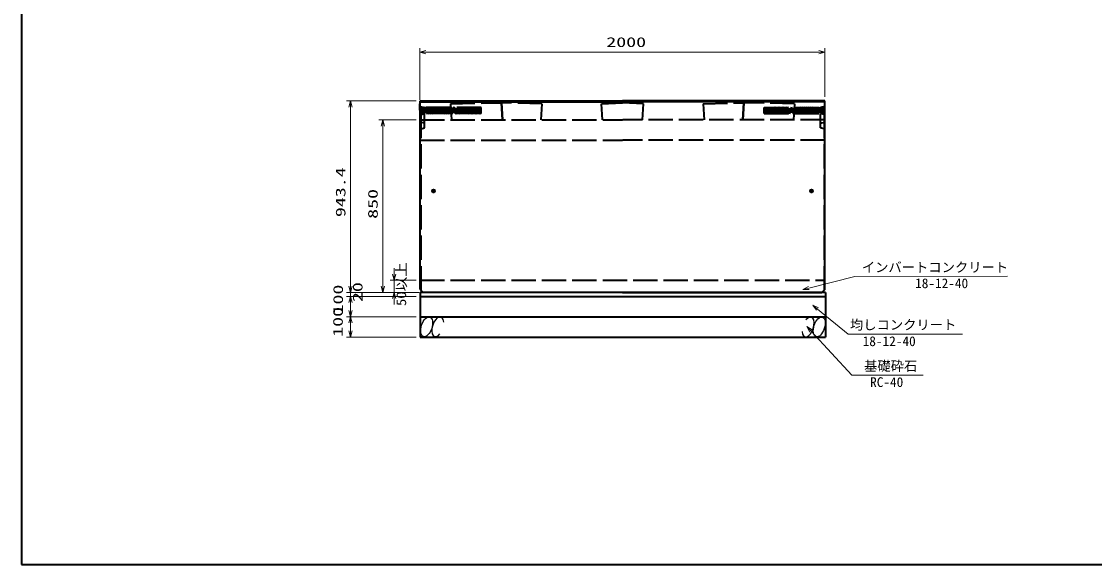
# Model space of a CAD drawing. Units: millimetres on the paper. Extents: x 15 to 1218, y 7 to 859.
# Drawn here: x 14.9 to 279.7, y 14.9 to 148.8 of the extents above; entities that cross this region are included whole.
import ezdxf
from ezdxf.enums import TextEntityAlignment as Align

# ---------------------------------------------------------------- set-up
doc = ezdxf.new("R2010")
doc.units = ezdxf.units.MM
doc.linetypes.add('DASHED', pattern=[7.5, 6, -1.5])
for name, color, linetype, lineweight in [('D-STR-DIM（寸法）', 7, 'Continuous', 13), ('D-STR-HTXT(均しCON-旗)', 7, 'Continuous', 13), ('D-STR-HTXT(基礎砕石-旗)', 7, 'Continuous', 13), ('D-STR-STRC', 7, 'Continuous', 13), ('D-STR-STRF(グリ)', 7, 'Continuous', 25), ('D-STR（構造物）', 1, 'Continuous', 35)]:
    doc.layers.add(name, color=color, linetype=linetype, lineweight=lineweight)
doc.styles.add('ＭＳ ゴシック', font='')
doc.styles.get('ＭＳ ゴシック').set_extended_font_data('MS Gothic')

# ---------------------------------------------------------------- blocks, each defined once
blk = doc.blocks.new('_Open30')
at = {"color": 7, "linetype": 'Continuous', "lineweight": 13}
for p, q in [((-1, 0.2679), (0, 0)), ((0, 0), (-1, -0.2679)), ((0, 0), (-1, 0))]:
    blk.add_line(p, q, dxfattribs=at)

msp = doc.modelspace()

# ---------------------------------------------------------------- linework, layer by layer
at = {"layer": 'D-STR-DIM（寸法）'}
for p, q in [((112.324, 129.164), (95.126, 129.164)), ((96.126, 83.489), (96.126, 127.664)), ((112.324, 124.489), (103.088, 124.489)), ((104.088, 122.989), (104.088, 83.489)), ((106.885, 86.489), (106.885, 87.989)), ((96.126, 83.489), (96.126, 84.989)), ((112.324, 84.989), (105.885, 84.989)), ((106.885, 84.989), (106.885, 81.989)), ((112.324, 81.989), (95.126, 81.989)), ((112.324, 81.989), (95.126, 81.989)), ((112.324, 80.989), (95.126, 80.989)), ((112.324, 80.989), (95.126, 80.989)), ((96.126, 81.989), (96.126, 80.989)), ((96.126, 79.489), (96.126, 77.989)), ((96.126, 79.489), (96.126, 77.489)), ((113.074, 81.989), (103.088, 81.989)), ((111.324, 81.989), (105.885, 81.989)), ((106.885, 80.489), (106.885, 78.989)), ((112.324, 75.989), (95.126, 75.989)), ((112.324, 75.989), (95.126, 75.989)), ((96.126, 74.489), (96.126, 72.489)), ((112.324, 70.989), (95.126, 70.989))]:
    msp.add_line(p, q, dxfattribs=at)
at = {"layer": 'D-STR-HTXT(均しCON-旗)'}
for points in [[(258.157, 85.96), (220.524, 85.912), (209.161, 83.048)], [(247.08, 71.679), (218.873, 71.679), (211.314, 77.892)]]:
    msp.add_lwpolyline(points, dxfattribs=at)
at = {"layer": 'D-STR-HTXT(基礎砕石-旗)'}
msp.add_lwpolyline([(237.395, 61.599), (219.824, 61.599), (209.734, 72.465)], dxfattribs=at)
at = {"layer": 'D-STR-STRC'}
for p, q in [((113.224, 129.409), (113.224, 142.205)), ((114.724, 141.205), (211.624, 141.205)), ((213.124, 130.164), (213.124, 142.205))]:
    msp.add_line(p, q, dxfattribs=at)
at = {"layer": 'D-STR-STRF(グリ)'}
for centre, major_axis in [((114.899, 73.512), (0.79, 2.421)), ((211.748, 73.465), (-0.79, -2.421))]:
    msp.add_ellipse(centre, major_axis=major_axis, ratio=0.5139, dxfattribs=at)
for centre, start_param, end_param in [((117.64, 73.512), 5.3575563, 10.3750652), ((209.008, 73.465), 2.2159636, 7.2334726)]:
    msp.add_ellipse(centre, major_axis=(0.79, 2.421), ratio=0.5139, start_param=start_param, end_param=end_param, dxfattribs=at)
at = {"layer": 'D-STR（構造物）', "color": 2}
for p, q in [((14.949, 858.629), (14.949, 14.917)), ((14.949, 14.917), (1218.293, 14.917))]:
    msp.add_line(p, q, dxfattribs=at)
at = {"layer": 'D-STR（構造物）'}
for p, q in [((113.224, 128.409), (113.324, 128.509)), ((113.224, 126.909), (113.224, 128.409)), ((113.324, 82.739), (113.324, 129.164)), ((113.324, 129.164), (163.224, 129.164)), ((113.324, 128.914), (163.174, 128.914)), ((213.124, 129.164), (163.224, 129.164)), ((213.124, 128.914), (163.274, 128.914)), ((213.124, 82.739), (213.124, 129.164)), ((113.224, 126.909), (113.324, 126.809)), ((116.124, 106.981), (117.024, 106.981)), ((116.574, 107.431), (116.574, 106.531)), ((210.324, 106.981), (209.424, 106.981)), ((209.874, 107.431), (209.874, 106.531)), ((113.324, 82.739), (114.074, 81.989)), ((213.124, 82.739), (212.374, 81.989)), ((213.324, 81.989), (113.324, 81.989)), ((113.324, 81.989), (113.324, 80.989)), ((113.324, 80.989), (213.324, 80.989)), ((113.324, 80.989), (213.324, 80.989)), ((113.324, 80.989), (113.324, 75.989)), ((163.224, 81.989), (114.074, 81.989)), ((163.224, 81.989), (212.374, 81.989)), ((213.324, 81.989), (213.324, 80.989)), ((213.324, 80.989), (213.324, 75.989)), ((113.324, 75.989), (213.324, 75.989)), ((113.324, 75.989), (113.324, 70.989)), ((113.324, 75.989), (213.324, 75.989)), ((213.324, 75.989), (213.324, 70.989)), ((113.324, 70.989), (213.324, 70.989))]:
    msp.add_line(p, q, dxfattribs=at)
at = {"layer": 'D-STR（構造物）', "linetype": 'DASHED'}
for p, q in [((113.323, 127.314), (114.002, 127.654)), ((115.823, 127.564), (113.323, 126.314)), ((114.823, 127.564), (113.323, 126.814)), ((113.323, 125.814), (116.823, 127.564)), ((113.323, 127.564), (116.323, 126.064)), ((113.323, 127.064), (115.323, 126.064)), ((113.324, 127.817), (114.374, 127.564)), ((117.323, 126.064), (114.275, 127.588)), ((128.324, 127.564), (114.374, 127.564)), ((114.823, 126.064), (117.823, 127.564)), ((118.323, 126.064), (115.323, 127.564)), ((115.823, 126.064), (118.823, 127.564)), ((116.323, 127.564), (119.323, 126.064)), ((119.823, 127.564), (116.823, 126.064)), ((117.323, 127.564), (120.323, 126.064)), ((120.823, 127.564), (117.823, 126.064)), ((118.323, 127.564), (121.323, 126.064)), ((121.823, 127.564), (118.823, 126.064)), ((119.323, 127.564), (122.323, 126.064)), ((119.823, 126.064), (122.823, 127.564)), ((123.323, 126.064), (120.323, 127.564)), ((120.823, 126.064), (123.823, 127.564)), ((120.824, 128.489), (133.274, 128.739)), ((120.824, 128.489), (121.059, 124.489)), ((124.323, 126.064), (121.323, 127.564)), ((121.823, 126.064), (124.823, 127.564)), ((122.323, 127.564), (125.323, 126.064)), ((122.823, 126.064), (125.823, 127.564)), ((123.323, 127.564), (126.323, 126.064)), ((126.823, 127.564), (123.823, 126.064)), ((124.323, 127.564), (127.323, 126.064)), ((127.823, 127.564), (124.823, 126.064)), ((125.323, 127.564), (128.324, 126.063)), ((125.823, 126.064), (128.324, 127.314)), ((128.324, 126.563), (126.323, 127.564)), ((128.324, 127.063), (127.323, 127.564)), ((128.324, 126.064), (128.324, 127.564)), ((133.274, 128.739), (133.524, 124.489)), ((133.349, 128.739), (133.6, 124.489)), ((143.352, 128.489), (133.349, 128.739)), ((143.352, 128.489), (143.1, 124.489)), ((158.049, 128.489), (163.224, 128.739)), ((158.299, 124.489), (158.049, 128.489)), ((168.399, 128.489), (163.224, 128.739)), ((168.149, 124.489), (168.399, 128.489)), ((183.095, 128.489), (193.099, 128.739)), ((183.095, 128.489), (183.347, 124.489)), ((193.099, 128.739), (192.847, 124.489)), ((193.174, 128.739), (192.924, 124.489)), ((205.624, 128.489), (193.174, 128.739)), ((198.124, 126.064), (198.124, 127.564)), ((198.124, 127.564), (212.073, 127.564)), ((201.125, 127.564), (198.124, 126.063)), ((198.124, 126.563), (200.125, 127.564)), ((198.124, 127.063), (199.125, 127.564)), ((200.625, 126.064), (198.124, 127.314)), ((198.625, 127.564), (201.625, 126.064)), ((202.125, 127.564), (199.125, 126.064)), ((199.625, 127.564), (202.625, 126.064)), ((203.125, 127.564), (200.125, 126.064)), ((203.625, 126.064), (200.625, 127.564)), ((204.125, 127.564), (201.125, 126.064)), ((204.625, 126.064), (201.625, 127.564)), ((202.125, 126.064), (205.125, 127.564)), ((205.625, 126.064), (202.625, 127.564)), ((203.125, 126.064), (206.125, 127.564)), ((206.625, 126.064), (203.625, 127.564)), ((207.125, 127.564), (204.125, 126.064)), ((204.625, 127.564), (207.625, 126.064)), ((208.125, 127.564), (205.125, 126.064)), ((205.624, 128.489), (205.388, 124.489)), ((205.625, 127.564), (208.625, 126.064)), ((209.125, 127.564), (206.125, 126.064)), ((206.625, 127.564), (209.625, 126.064)), ((210.125, 127.564), (207.125, 126.064)), ((210.625, 126.064), (207.625, 127.564)), ((208.125, 126.064), (211.125, 127.564)), ((211.625, 126.064), (208.625, 127.564)), ((209.125, 126.064), (212.172, 127.588)), ((213.125, 125.814), (209.625, 127.564)), ((213.125, 127.564), (210.125, 126.064)), ((210.625, 127.564), (213.125, 126.314)), ((213.125, 127.064), (211.125, 126.064)), ((211.625, 127.564), (213.125, 126.814)), ((213.124, 127.817), (212.073, 127.564)), ((213.125, 127.314), (212.445, 127.654)), ((113.323, 126.564), (114.323, 126.064)), ((113.324, 125.737), (114.374, 126.064)), ((113.324, 124.489), (163.174, 124.489)), ((113.474, 125.989), (113.474, 82.589)), ((128.324, 126.064), (114.373, 126.064)), ((114.374, 122.506), (114.374, 126.064)), ((126.823, 126.064), (128.324, 126.814)), ((127.823, 126.064), (128.324, 126.314)), ((213.124, 124.489), (163.274, 124.489)), ((199.625, 126.064), (198.124, 126.814)), ((198.625, 126.064), (198.124, 126.314)), ((198.124, 126.064), (212.075, 126.064)), ((213.124, 125.737), (212.074, 126.064)), ((212.074, 122.506), (212.074, 126.064)), ((213.125, 126.564), (212.125, 126.064)), ((212.974, 125.989), (212.974, 82.589)), ((114.374, 123.703), (113.324, 123.972)), ((113.324, 122.237), (114.374, 122.506)), ((212.074, 123.703), (213.124, 123.972)), ((213.124, 122.237), (212.074, 122.506)), ((113.324, 119.489), (163.174, 119.489)), ((213.124, 119.489), (163.274, 119.489)), ((113.324, 84.989), (213.124, 84.989))]:
    msp.add_line(p, q, dxfattribs=at)
at = {"layer": 'D-STR（構造物）'}
for centre, radius in [((116.574, 106.981), 0.35), ((116.574, 106.981), 0.3), ((209.874, 106.981), 0.35), ((209.874, 106.981), 0.3)]:
    msp.add_circle(centre, radius, dxfattribs=at)

# ---------------------------------------------------------------- block references
at = {"layer": 'D-STR-DIM（寸法）', "xscale": 1.5, "yscale": 1.5}
for p, rotation in [((96.126, 129.164), 90), ((104.088, 124.489), 90), ((106.885, 84.989), 270), ((96.126, 81.989), 270), ((96.126, 81.989), 270), ((104.088, 81.989), 270), ((96.126, 80.989), 90), ((96.126, 80.989), 90), ((106.885, 81.989), 90), ((96.126, 75.989), 270), ((96.126, 75.989), 90), ((96.126, 70.989), 270)]:
    msp.add_blockref('_Open30', p, dxfattribs=dict(at, rotation=rotation))
at = {"layer": 'D-STR-HTXT(均しCON-旗)', "xscale": 1.5, "yscale": 1.5}
for p, rotation in [((207.706, 82.681), 194.1476), ((210.155, 78.845), 140.57786)]:
    msp.add_blockref('_Open30', p, dxfattribs=dict(at, rotation=rotation))
at = {"layer": 'D-STR-HTXT(基礎砕石-旗)', "xscale": 1.5, "yscale": 1.5, "rotation": 132.88015}
msp.add_blockref('_Open30', (208.713, 73.564), dxfattribs=at)
at = {"layer": 'D-STR-STRC', "xscale": 1.5, "yscale": 1.5, "rotation": 180}
msp.add_blockref('_Open30', (113.224, 141.205), dxfattribs=at)
at = {"layer": 'D-STR-STRC', "xscale": 1.5, "yscale": 1.5}
msp.add_blockref('_Open30', (213.124, 141.205), dxfattribs=at)

# ---------------------------------------------------------------- texts
at = {"layer": 'D-STR-DIM（寸法）', "style": 'ＭＳ ゴシック'}
for s, width, p in [('943.4', 1.5, (95.589, 100.542)), ('850', 1.5, (103.551, 100.114)), ('50以上', 1.1, (110.56, 78.632)), ('100', 1.5, (94.98, 76.542)), ('20', 1.5, (99.798, 79.601)), ('100', 1.5, (94.927, 71.039))]:
    msp.add_text(s, height=2.405, rotation=90, dxfattribs=dict(at, width=width)).set_placement(p, align=Align.BOTTOM_LEFT)
at = {"layer": 'D-STR-HTXT(均しCON-旗)', "style": 'ＭＳ ゴシック'}
for s, p in [('インバートコンクリート', (222.254, 86.256)), ('18-12-40', (235.396, 82.309)), ('均しコンクリート', (219.32, 72.089)), ('18-12-40', (222.454, 68.028))]:
    msp.add_text(s, height=2.405, dxfattribs=at).set_placement(p, align=Align.BOTTOM_LEFT)
at = {"layer": 'D-STR-HTXT(基礎砕石-旗)', "style": 'ＭＳ ゴシック'}
for s, p in [('基礎砕石', (222.808, 61.933)), ('RC-40', (224.295, 57.948))]:
    msp.add_text(s, height=2.405, dxfattribs=at).set_placement(p, align=Align.BOTTOM_LEFT)
at = {"layer": 'D-STR-STRC', "style": 'ＭＳ ゴシック', "width": 1.5}
msp.add_text('2000', height=2.405, dxfattribs=at).set_placement((159.215, 141.742), align=Align.BOTTOM_LEFT)

doc.saveas('drawing.dxf')
